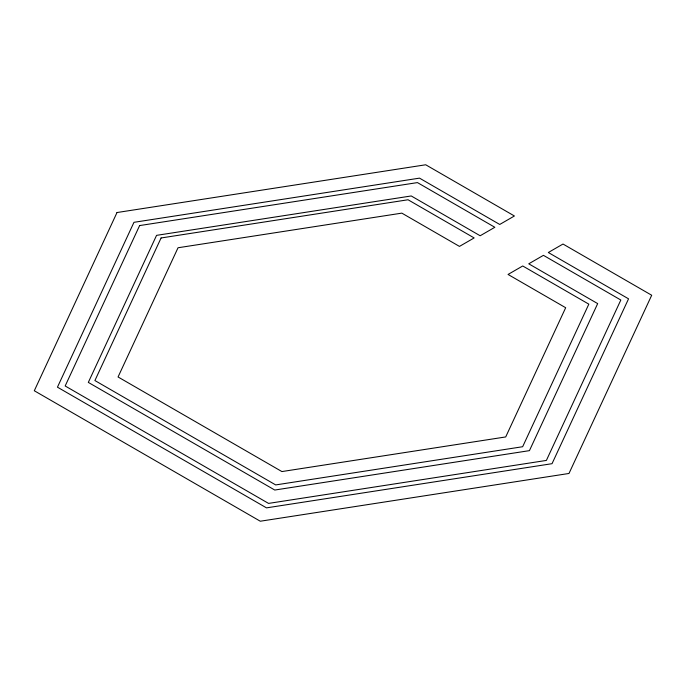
<?xml version="1.0" encoding="UTF-8"?>
<svg xmlns="http://www.w3.org/2000/svg" width="686" height="686" viewBox="0 0 686 686"><rect width="100%" height="100%" fill="white"/><g stroke="black" fill="none" stroke-linecap="round" stroke-linejoin="round"><path stroke-width="1.03" d="M117.014 212.531L34.3 390.754L260.286 521.223L568.986 473.469L651.7 295.246L563 244.036L548.32 252.508L628.548 298.83L552.033 463.685L266.485 507.863L57.453 387.17L133.967 222.315L419.515 178.137L499.734 224.459L514.414 215.987L425.714 164.777L117.014 212.531M139.618 225.574L65.17 385.978L268.552 503.404L546.382 460.426L620.83 300.022L543.432 255.338L528.752 263.81L597.678 303.598L529.438 450.642L274.76 490.036L88.323 382.402L156.562 235.358L411.24 195.964L480.166 235.761L494.846 227.28L417.448 182.596L139.618 225.574M161.081 237.973L94.908 380.55L275.695 484.925L522.655 446.723L588.828 304.147L522.732 265.979L508.052 274.451L565.676 307.722L505.711 436.939L281.903 471.565L118.061 376.974L178.034 247.757L401.842 213.132L459.466 246.403L474.146 237.931L408.041 199.763L161.081 237.973"/></g></svg>
